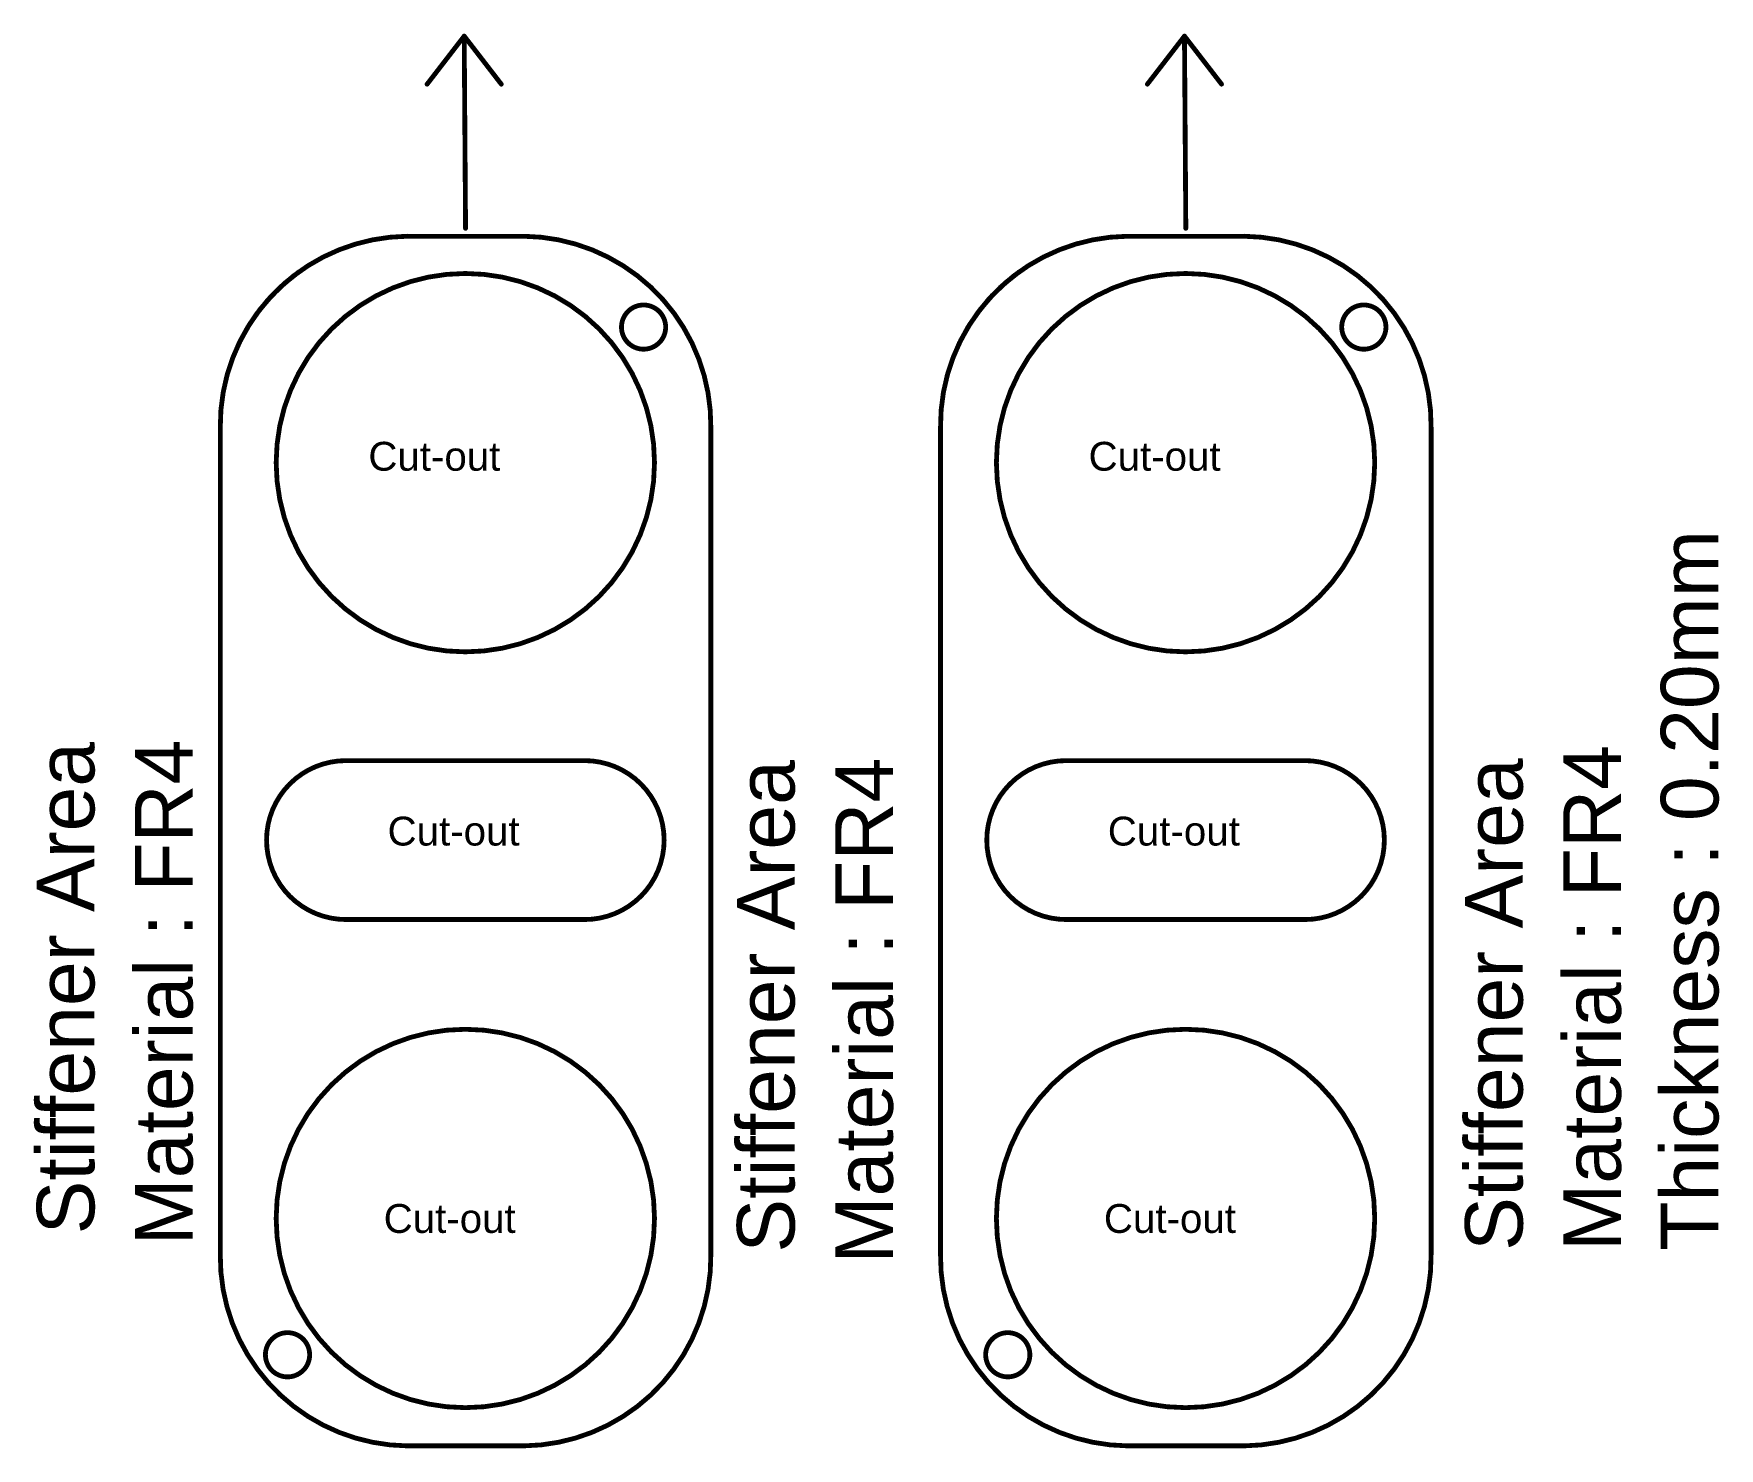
# Model space of a CAD drawing. Header units: inches. Extents: x 3 to 457, y -41 to 239.
# Drawn here: x 187.85 to 232.4, y -40.65 to -3.27 of the extents above; entities that cross this region are included whole.
import ezdxf

# ---------------------------------------------------------------- set-up
doc = ezdxf.new("R2010")
doc.units = ezdxf.units.IN
doc.layers.add('Fabrication', color=76, linetype='Continuous')
doc.styles.add('Arial', font='', dxfattribs={"height": 0.2})
doc.styles.get('Arial').set_extended_font_data('Arial')

msp = doc.modelspace()

# ---------------------------------------------------------------- linework, layer by layer
at = {"layer": 'Fabrication', "const_width": 0.127}
for points in [[(198.244, -4.602), (199.224, -3.332)], [(199.224, -3.332), (200.204, -4.602)], [(199.224, -3.332), (199.26, -8.412)], [(217.281, -4.602), (218.261, -3.332)], [(218.261, -3.332), (219.241, -4.602)], [(218.261, -3.332), (218.297, -8.412)], [(197.72, -8.621), (200.799, -8.621)], [(216.757, -8.621), (219.836, -8.621)], [(192.777, -35.533), (192.777, -13.677)], [(205.743, -13.677), (205.743, -35.533)], [(211.813, -35.533), (211.813, -13.677)], [(224.78, -13.677), (224.78, -35.533)], [(196.1, -22.479), (202.408, -22.479)], [(215.136, -22.479), (221.444, -22.479)], [(196.1, -26.679), (202.408, -26.679)], [(215.136, -26.679), (221.444, -26.679)], [(197.72, -40.589), (200.799, -40.589)], [(216.757, -40.589), (219.836, -40.589)]]:
    msp.add_lwpolyline(points, dxfattribs=at)
at = {"layer": 'Fabrication'}
for points, const_width in [([(199.192, -3.332, 1), (199.256, -3.332, 1)], 0.0635), ([(199.192, -3.332, 1), (199.256, -3.332, 1)], 0.0635), ([(199.192, -3.332, 1), (199.256, -3.332, 1)], 0.0635), ([(218.229, -3.332, 1), (218.292, -3.332, 1)], 0.0635), ([(218.229, -3.332, 1), (218.292, -3.332, 1)], 0.0635), ([(218.229, -3.332, 1), (218.292, -3.332, 1)], 0.0635), ([(198.212, -4.602, 1), (198.276, -4.602, 1)], 0.0635), ([(200.172, -4.602, 1), (200.236, -4.602, 1)], 0.0635), ([(217.249, -4.602, 1), (217.312, -4.602, 1)], 0.0635), ([(219.209, -4.602, 1), (219.272, -4.602, 1)], 0.0635), ([(199.228, -8.412, 1), (199.292, -8.412, 1)], 0.0635), ([(218.265, -8.412, 1), (218.328, -8.412, 1)], 0.0635), ([(197.688, -8.621, 1), (197.752, -8.621, 1)], 0.0635), ([(197.688, -8.621, 1), (197.752, -8.621, 1)], 0.0635), ([(200.768, -8.621, 1), (200.831, -8.621, 1)], 0.0635), ([(200.768, -8.621, 1), (200.831, -8.621, 1)], 0.0635), ([(216.725, -8.621, 1), (216.788, -8.621, 1)], 0.0635), ([(216.725, -8.621, 1), (216.788, -8.621, 1)], 0.0635), ([(219.804, -8.621, 1), (219.868, -8.621, 1)], 0.0635), ([(219.804, -8.621, 1), (219.868, -8.621, 1)], 0.0635), ([(204.254, -14.605, 1), (194.254, -14.605, 1)], 0.127), ([(194.823, -9.564, 1), (194.886, -9.564, 1)], 0.0635), ([(223.29, -14.605, 1), (213.29, -14.605, 1)], 0.127), ([(213.859, -9.564, 1), (213.923, -9.564, 1)], 0.0635), ([(204.549, -11.022, 1), (203.381, -11.022, 1)], 0.127), ([(223.586, -11.022, 1), (222.417, -11.022, 1)], 0.127), ([(203.349, -11.022, 1), (203.412, -11.022, 1)], 0.0635), ([(204.517, -11.022, 1), (204.581, -11.022, 1)], 0.0635), ([(222.386, -11.022, 1), (222.449, -11.022, 1)], 0.0635), ([(223.554, -11.022, 1), (223.618, -11.022, 1)], 0.0635), ([(192.745, -13.677, 1), (192.809, -13.677, 1)], 0.0635), ([(192.745, -13.677, 1), (192.808, -13.677, 1)], 0.0635), ([(192.745, -13.677, 1), (192.809, -13.677, 1)], 0.0635), ([(205.711, -13.677, 1), (205.775, -13.677, 1)], 0.0635), ([(205.711, -13.677, 1), (205.775, -13.677, 1)], 0.0635), ([(211.782, -13.677, 1), (211.845, -13.677, 1)], 0.0635), ([(211.781, -13.677, 1), (211.845, -13.677, 1)], 0.0635), ([(211.782, -13.677, 1), (211.845, -13.677, 1)], 0.0635), ([(224.748, -13.677, 1), (224.811, -13.677, 1)], 0.0635), ([(224.748, -13.677, 1), (224.811, -13.677, 1)], 0.0635), ([(194.222, -14.605, 1), (194.285, -14.605, 1)], 0.0635), ([(204.222, -14.605, 1), (204.285, -14.605, 1)], 0.0635), ([(213.258, -14.605, 1), (213.322, -14.605, 1)], 0.0635), ([(223.258, -14.605, 1), (223.322, -14.605, 1)], 0.0635), ([(196.068, -22.479, 1), (196.131, -22.479, 1)], 0.0635), ([(196.068, -22.479, 1), (196.131, -22.479, 1)], 0.0635), ([(202.376, -22.479, 1), (202.439, -22.479, 1)], 0.0635), ([(202.376, -22.479, 1), (202.439, -22.479, 1)], 0.0635), ([(215.104, -22.479, 1), (215.168, -22.479, 1)], 0.0635), ([(215.104, -22.479, 1), (215.168, -22.479, 1)], 0.0635), ([(221.412, -22.479, 1), (221.476, -22.479, 1)], 0.0635), ([(221.412, -22.479, 1), (221.476, -22.479, 1)], 0.0635), ([(194.583, -23.094, 1), (194.646, -23.094, 1)], 0.0635), ([(194.583, -23.094, 1), (194.646, -23.094, 1)], 0.0635), ([(203.861, -23.094, 1), (203.924, -23.094, 1)], 0.0635), ([(203.861, -23.094, 1), (203.924, -23.094, 1)], 0.0635), ([(213.62, -23.094, 1), (213.683, -23.094, 1)], 0.0635), ([(213.62, -23.094, 1), (213.683, -23.094, 1)], 0.0635), ([(222.897, -23.094, 1), (222.961, -23.094, 1)], 0.0635), ([(222.897, -23.094, 1), (222.961, -23.094, 1)], 0.0635), ([(193.968, -24.579, 1), (194.031, -24.579, 1)], 0.0635), ([(193.968, -24.579, 1), (194.031, -24.579, 1)], 0.0635), ([(204.476, -24.579, 1), (204.539, -24.579, 1)], 0.0635), ([(204.476, -24.579, 1), (204.539, -24.579, 1)], 0.0635), ([(213.004, -24.579, 1), (213.068, -24.579, 1)], 0.0635), ([(213.004, -24.579, 1), (213.068, -24.579, 1)], 0.0635), ([(223.512, -24.579, 1), (223.576, -24.579, 1)], 0.0635), ([(223.512, -24.579, 1), (223.576, -24.579, 1)], 0.0635), ([(194.583, -26.064, 1), (194.646, -26.064, 1)], 0.0635), ([(194.583, -26.064, 1), (194.646, -26.064, 1)], 0.0635), ([(203.861, -26.064, 1), (203.924, -26.064, 1)], 0.0635), ([(203.861, -26.064, 1), (203.924, -26.064, 1)], 0.0635), ([(213.62, -26.064, 1), (213.683, -26.064, 1)], 0.0635), ([(213.62, -26.064, 1), (213.683, -26.064, 1)], 0.0635), ([(222.897, -26.064, 1), (222.961, -26.064, 1)], 0.0635), ([(222.897, -26.064, 1), (222.961, -26.064, 1)], 0.0635), ([(196.068, -26.679, 1), (196.131, -26.679, 1)], 0.0635), ([(196.068, -26.679, 1), (196.131, -26.679, 1)], 0.0635), ([(202.376, -26.679, 1), (202.439, -26.679, 1)], 0.0635), ([(202.376, -26.679, 1), (202.439, -26.679, 1)], 0.0635), ([(215.104, -26.679, 1), (215.168, -26.679, 1)], 0.0635), ([(215.104, -26.679, 1), (215.168, -26.679, 1)], 0.0635), ([(221.412, -26.679, 1), (221.476, -26.679, 1)], 0.0635), ([(221.412, -26.679, 1), (221.476, -26.679, 1)], 0.0635), ([(204.254, -34.579, 1), (194.254, -34.579, 1)], 0.127), ([(223.29, -34.579, 1), (213.29, -34.579, 1)], 0.127), ([(194.222, -34.579, 1), (194.285, -34.579, 1)], 0.0635), ([(204.222, -34.579, 1), (204.285, -34.579, 1)], 0.0635), ([(213.258, -34.579, 1), (213.322, -34.579, 1)], 0.0635), ([(223.258, -34.579, 1), (223.322, -34.579, 1)], 0.0635), ([(192.745, -35.533, 1), (192.808, -35.533, 1)], 0.0635), ([(192.745, -35.533, 1), (192.808, -35.533, 1)], 0.0635), ([(205.711, -35.533, 1), (205.775, -35.533, 1)], 0.0635), ([(205.711, -35.533, 1), (205.775, -35.533, 1)], 0.0635), ([(211.782, -35.533, 1), (211.845, -35.533, 1)], 0.0635), ([(211.782, -35.533, 1), (211.845, -35.533, 1)], 0.0635), ([(224.748, -35.533, 1), (224.811, -35.533, 1)], 0.0635), ([(224.748, -35.533, 1), (224.811, -35.533, 1)], 0.0635), ([(195.139, -38.181, 1), (193.97, -38.181, 1)], 0.127), ([(214.175, -38.181, 1), (213.007, -38.181, 1)], 0.127), ([(193.939, -38.181, 1), (194.002, -38.181, 1)], 0.0635), ([(195.107, -38.181, 1), (195.171, -38.181, 1)], 0.0635), ([(212.975, -38.181, 1), (213.039, -38.181, 1)], 0.0635), ([(214.144, -38.181, 1), (214.207, -38.181, 1)], 0.0635), ([(197.688, -40.589, 1), (197.752, -40.589, 1)], 0.0635), ([(197.688, -40.589, 1), (197.752, -40.589, 1)], 0.0635), ([(200.768, -40.589, 1), (200.831, -40.589, 1)], 0.0635), ([(200.768, -40.589, 1), (200.831, -40.589, 1)], 0.0635), ([(216.725, -40.589, 1), (216.789, -40.589, 1)], 0.0635), ([(216.725, -40.589, 1), (216.789, -40.589, 1)], 0.0635), ([(219.804, -40.589, 1), (219.868, -40.589, 1)], 0.0635), ([(219.804, -40.589, 1), (219.868, -40.589, 1)], 0.0635)]:
    msp.add_lwpolyline(points, format="xyb", close=True, dxfattribs=dict(at, const_width=const_width))
at = {"layer": 'Fabrication', "const_width": 0.127}
for points in [[(192.777, -13.677, -0.414214), (197.72, -8.621)], [(200.799, -8.621, -0.414214), (205.743, -13.677)], [(211.813, -13.677, -0.414214), (216.757, -8.621)], [(219.836, -8.621, -0.414214), (224.78, -13.677)], [(192.777, -13.677, -0.244175), (194.854, -9.564)], [(211.813, -13.677, -0.244175), (213.891, -9.564)], [(194.615, -23.094, -0.198912), (196.1, -22.479)], [(202.408, -22.479, -0.198912), (203.892, -23.094)], [(213.651, -23.094, -0.198912), (215.136, -22.479)], [(221.444, -22.479, -0.198912), (222.929, -23.094)], [(194, -24.579, -0.198912), (194.615, -23.094)], [(203.892, -23.094, -0.198912), (204.508, -24.579)], [(213.036, -24.579, -0.198912), (213.651, -23.094)], [(222.929, -23.094, -0.198912), (223.544, -24.579)], [(194.615, -26.064, -0.198912), (194, -24.579)], [(204.508, -24.579, -0.198912), (203.892, -26.064)], [(213.651, -26.064, -0.198912), (213.036, -24.579)], [(223.544, -24.579, -0.198912), (222.929, -26.064)], [(196.1, -26.679, -0.198912), (194.615, -26.064)], [(203.892, -26.064, -0.198912), (202.408, -26.679)], [(215.136, -26.679, -0.198912), (213.651, -26.064)], [(222.929, -26.064, -0.198912), (221.444, -26.679)], [(197.72, -40.589, -0.414214), (192.777, -35.533)], [(205.743, -35.533, -0.414214), (200.799, -40.589)], [(216.757, -40.589, -0.414214), (211.813, -35.533)], [(224.78, -35.533, -0.414214), (219.836, -40.589)]]:
    msp.add_lwpolyline(points, format="xyb", dxfattribs=at)

# ---------------------------------------------------------------- texts
at = {"layer": 'Fabrication', "style": 'Arial'}
for p in [(196.69, -14.817), (215.726, -14.817), (197.198, -24.723), (216.234, -24.723), (197.095, -34.96), (216.131, -34.96)]:
    msp.add_text('Cut-out', height=0.762, dxfattribs=at).set_placement(p)
for s, p in [('Thickness : 0.20mm', (232.375, -35.434)), ('Stiffener Area', (189.451, -35)), ('Material : FR4', (192.047, -35.29)), ('Material : FR4', (229.797, -35.434)), ('Stiffener Area', (207.958, -35.481)), ('Material : FR4', (210.554, -35.771)), ('Stiffener Area', (227.201, -35.434))]:
    msp.add_text(s, height=1.524, rotation=90, dxfattribs=at).set_placement(p)

doc.saveas('drawing.dxf')
